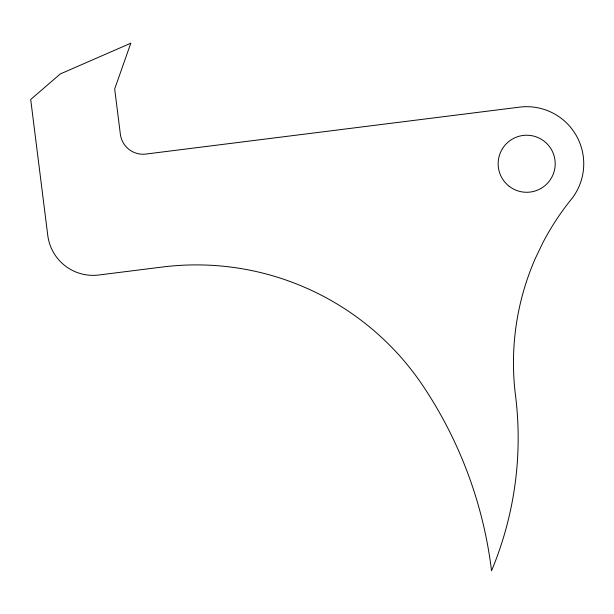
<?xml version="1.0" encoding="UTF-8"?>
<svg xmlns="http://www.w3.org/2000/svg" width="614" height="614" viewBox="0 0 614 614"><rect width="100%" height="100%" fill="white"/><g stroke="black" fill="none" stroke-linecap="round" stroke-linejoin="round"><path stroke-width="0.92" d="M130.79 43.226L114.68 88.961L120.367 134.259A22.825 22.825 0 0 0 145.863 154.06L519.567 107.135A57.064 57.064 0 0 1 571.741 198.767A260.029 260.029 0 0 0 542.945 242.553L535.377 258.333A260.029 260.029 0 0 0 515.484 395.216A343.825 343.825 0 0 1 491.522 570.774A424.074 424.074 0 0 0 423.223 386.229A272.769 272.769 0 0 0 162.365 267.021L98.754 275.011A45.651 45.651 0 0 1 47.769 235.4L30.7 99.506L60.272 73.941L130.79 43.226M509.175 186.288A28.536 28.536 0 0 0 554.941 167.645A28.536 28.536 0 0 0 515.913 137.329A28.536 28.536 0 0 0 509.175 186.288"/></g></svg>
